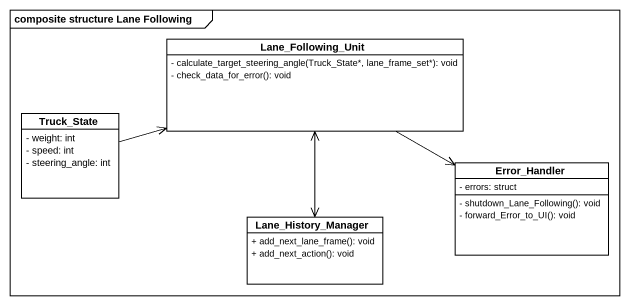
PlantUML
@startuml
mainframe composite structure Lane Following
hide circle
hide empty members
skinparam classAttributeIconSize 0
class Lane_Following_Unit {
  - calculate_target_steering_angle(Truck_State*, lane_frame_set*): void
  - check_data_for_error(): void
}
class Truck_State {
  - weight: int
  - speed: int
  - steering_angle: int
}
class Error_Handler {
  - errors: struct
  - shutdown_Lane_Following(): void
  - forward_Error_to_UI(): void
}
class Lane_History_Manager {
  + add_next_lane_frame(): void
  + add_next_action(): void
}
Lane_Following_Unit -right-> Error_Handler
Lane_Following_Unit <--> Lane_History_Manager
Truck_State -right-> Lane_Following_Unit
@enduml
